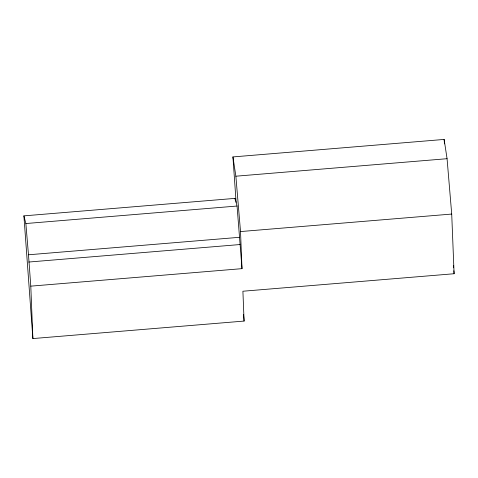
<?xml version="1.0" encoding="UTF-8"?>
<svg xmlns="http://www.w3.org/2000/svg" width="478" height="478" viewBox="0 0 478 478"><rect width="100%" height="100%" fill="white"/><g stroke="black" fill="none" stroke-linecap="round" stroke-linejoin="round"><path stroke-width="0.72" d="M236.114 202.337L232.935 156.927L444.134 139.433L447.067 158.702L451.716 214.06L454.1 273.739L242.902 291.233L244.091 321.073L32.886 338.567L23.9 215.871L235.098 198.376L237.058 206.036L241.999 268.654L30.795 286.149L32.886 338.567M232.935 156.927L235.869 176.203L447.067 158.702M23.9 215.871L25.86 223.537L237.058 206.036M241.999 268.654L240.518 231.561L451.716 214.06M30.795 286.149L28.483 254.786L239.681 237.291M28.77 262.04L239.974 244.545M453.413 265.553L453.598 267.788M453.849 270.763L454.1 273.739M235.869 176.203L240.518 231.561M243.529 314.375L244.091 321.073M25.86 223.537L28.483 254.786M444.134 139.433L444.45 143.878M235.098 198.376L235.206 199.858"/></g></svg>
